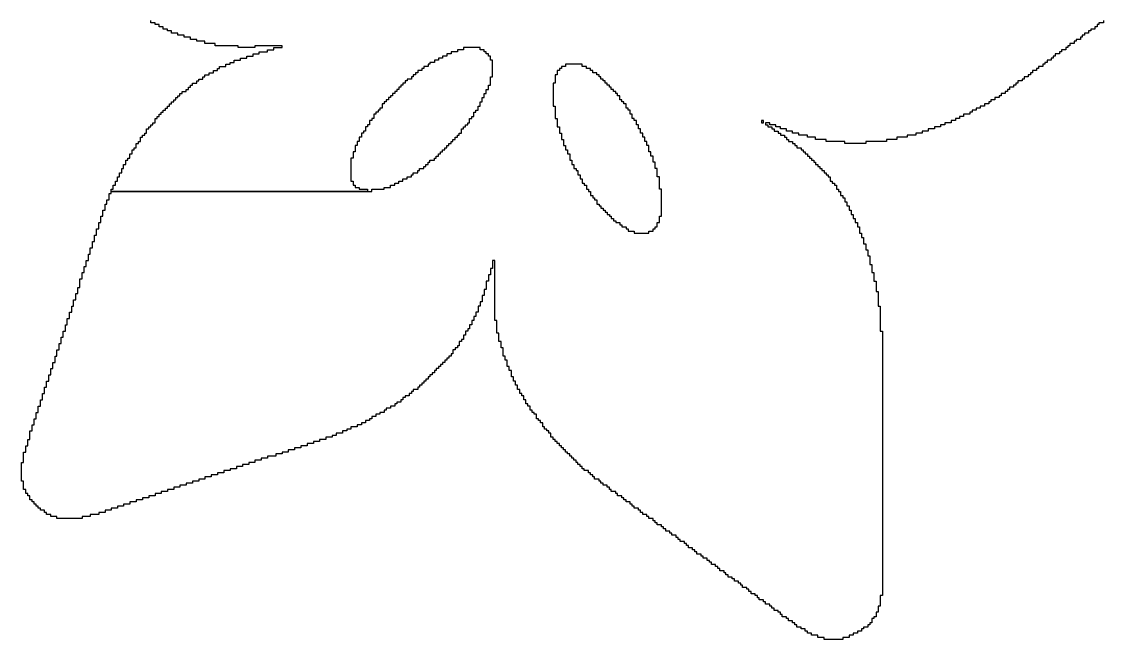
# Model space of a CAD drawing. Extents: x 116.1 to 178.6, y -119.4 to -92.3.
# Drawn here: x 153.138 to 157.093, y -108.436 to -106.177 of the extents above; entities that cross this region are included whole.
import ezdxf

# ---------------------------------------------------------------- set-up
doc = ezdxf.new("R2010")
doc.units = 0
doc.header["$MEASUREMENT"] = 0
doc.layers.add('BLACK', color=7, linetype='CONTINUOUS')

msp = doc.modelspace()

# ---------------------------------------------------------------- linework, layer by layer
at = {"layer": 'BLACK', "linetype": 'CONTINUOUS'}
for p, q in [((153.61, -106.181), (153.61, -106.173)), ((153.626, -106.181), (153.61, -106.181)), ((153.626, -106.188), (153.626, -106.181)), ((153.641, -106.188), (153.626, -106.188)), ((153.641, -106.196), (153.641, -106.188)), ((157.077, -106.188), (157.07, -106.188)), ((157.07, -106.188), (157.07, -106.196)), ((157.093, -106.181), (157.077, -106.181)), ((157.077, -106.181), (157.077, -106.188)), ((157.093, -106.173), (157.093, -106.181)), ((153.656, -106.196), (153.641, -106.196)), ((153.656, -106.204), (153.656, -106.196)), ((153.671, -106.204), (153.656, -106.204)), ((153.671, -106.211), (153.671, -106.204)), ((153.686, -106.211), (153.671, -106.211)), ((153.686, -106.219), (153.686, -106.211)), ((153.709, -106.219), (153.686, -106.219)), ((153.709, -106.227), (153.709, -106.219)), ((153.732, -106.227), (153.709, -106.227)), ((153.732, -106.234), (153.732, -106.227)), ((157.024, -106.227), (157.016, -106.227)), ((157.016, -106.227), (157.016, -106.234)), ((157.039, -106.219), (157.024, -106.219)), ((157.024, -106.219), (157.024, -106.227)), ((157.047, -106.211), (157.039, -106.211)), ((157.039, -106.211), (157.039, -106.219)), ((157.062, -106.204), (157.047, -106.204)), ((157.047, -106.204), (157.047, -106.211)), ((157.07, -106.196), (157.062, -106.196)), ((157.062, -106.196), (157.062, -106.204)), ((153.755, -106.234), (153.732, -106.234)), ((153.755, -106.242), (153.755, -106.234)), ((153.778, -106.242), (153.755, -106.242)), ((153.778, -106.249), (153.778, -106.242)), ((153.808, -106.249), (153.778, -106.249)), ((153.808, -106.257), (153.808, -106.249)), ((153.846, -106.257), (153.808, -106.257)), ((153.846, -106.265), (153.846, -106.257)), ((153.93, -106.265), (153.846, -106.265)), ((153.93, -106.272), (153.93, -106.265)), ((154.09, -106.265), (153.991, -106.265)), ((153.991, -106.265), (153.991, -106.272)), ((154.09, -106.272), (154.09, -106.265)), ((156.971, -106.265), (156.963, -106.265)), ((156.963, -106.265), (156.963, -106.272)), ((156.986, -106.257), (156.971, -106.257)), ((156.971, -106.257), (156.971, -106.265)), ((156.994, -106.249), (156.986, -106.249)), ((156.986, -106.249), (156.986, -106.257)), ((157.009, -106.242), (156.994, -106.242)), ((156.994, -106.242), (156.994, -106.249)), ((157.016, -106.234), (157.009, -106.234)), ((157.009, -106.234), (157.009, -106.242)), ((153.991, -106.272), (153.93, -106.272)), ((153.938, -106.318), (153.938, -106.31)), ((153.938, -106.31), (153.961, -106.31)), ((153.961, -106.31), (153.961, -106.303)), ((153.961, -106.303), (153.984, -106.303)), ((153.984, -106.303), (153.984, -106.295)), ((153.984, -106.295), (154.007, -106.295)), ((154.007, -106.295), (154.007, -106.288)), ((154.007, -106.288), (154.037, -106.288)), ((154.037, -106.288), (154.037, -106.28)), ((154.037, -106.28), (154.06, -106.28)), ((154.06, -106.28), (154.06, -106.272)), ((154.06, -106.272), (154.09, -106.272)), ((154.677, -106.31), (154.662, -106.31)), ((154.662, -106.31), (154.662, -106.318)), ((154.692, -106.303), (154.677, -106.303)), ((154.677, -106.303), (154.677, -106.31)), ((154.708, -106.295), (154.692, -106.295)), ((154.692, -106.295), (154.692, -106.303)), ((154.731, -106.288), (154.708, -106.288)), ((154.708, -106.288), (154.708, -106.295)), ((154.753, -106.28), (154.731, -106.28)), ((154.731, -106.28), (154.731, -106.288)), ((154.814, -106.272), (154.753, -106.272)), ((154.753, -106.272), (154.753, -106.28)), ((154.814, -106.28), (154.814, -106.272)), ((154.829, -106.28), (154.814, -106.28)), ((154.829, -106.288), (154.829, -106.28)), ((154.837, -106.288), (154.829, -106.288)), ((154.837, -106.295), (154.837, -106.288)), ((154.845, -106.295), (154.837, -106.295)), ((154.845, -106.303), (154.845, -106.295)), ((154.852, -106.303), (154.845, -106.303)), ((154.852, -106.318), (154.852, -106.303)), ((156.91, -106.31), (156.902, -106.31)), ((156.902, -106.31), (156.902, -106.318)), ((156.917, -106.303), (156.91, -106.303)), ((156.91, -106.303), (156.91, -106.31)), ((156.933, -106.295), (156.917, -106.295)), ((156.917, -106.295), (156.917, -106.303)), ((156.94, -106.288), (156.933, -106.288)), ((156.933, -106.288), (156.933, -106.295)), ((156.956, -106.28), (156.94, -106.28)), ((156.94, -106.28), (156.94, -106.288)), ((156.963, -106.272), (156.956, -106.272)), ((156.956, -106.272), (156.956, -106.28)), ((153.854, -106.356), (153.854, -106.349)), ((153.854, -106.349), (153.862, -106.349)), ((153.862, -106.349), (153.862, -106.341)), ((153.862, -106.341), (153.885, -106.341)), ((153.885, -106.341), (153.885, -106.333)), ((153.885, -106.333), (153.9, -106.333)), ((153.9, -106.333), (153.9, -106.326)), ((153.9, -106.326), (153.915, -106.326)), ((153.915, -106.326), (153.915, -106.318)), ((153.915, -106.318), (153.938, -106.318)), ((154.608, -106.349), (154.601, -106.349)), ((154.601, -106.349), (154.601, -106.356)), ((154.624, -106.341), (154.608, -106.341)), ((154.608, -106.341), (154.608, -106.349)), ((154.631, -106.333), (154.624, -106.333)), ((154.624, -106.333), (154.624, -106.341)), ((154.647, -106.326), (154.631, -106.326)), ((154.631, -106.326), (154.631, -106.333)), ((154.662, -106.318), (154.647, -106.318)), ((154.647, -106.318), (154.647, -106.326)), ((154.86, -106.318), (154.852, -106.318)), ((154.86, -106.379), (154.86, -106.318)), ((155.104, -106.349), (155.104, -106.356)), ((155.112, -106.349), (155.104, -106.349)), ((155.127, -106.341), (155.112, -106.341)), ((155.112, -106.341), (155.112, -106.349)), ((155.188, -106.333), (155.127, -106.333)), ((155.127, -106.333), (155.127, -106.341)), ((155.188, -106.341), (155.188, -106.333)), ((155.203, -106.341), (155.188, -106.341)), ((155.203, -106.349), (155.203, -106.341)), ((155.218, -106.349), (155.203, -106.349)), ((155.218, -106.356), (155.218, -106.349)), ((156.856, -106.349), (156.849, -106.349)), ((156.849, -106.349), (156.849, -106.356)), ((156.872, -106.341), (156.856, -106.341)), ((156.856, -106.341), (156.856, -106.349)), ((156.879, -106.333), (156.872, -106.333)), ((156.872, -106.333), (156.872, -106.341)), ((156.887, -106.326), (156.879, -106.326)), ((156.879, -106.326), (156.879, -106.333)), ((156.902, -106.318), (156.887, -106.318)), ((156.887, -106.318), (156.887, -106.326)), ((153.786, -106.394), (153.786, -106.387)), ((153.786, -106.387), (153.801, -106.387)), ((153.801, -106.387), (153.801, -106.379)), ((153.801, -106.379), (153.808, -106.379)), ((153.808, -106.379), (153.808, -106.371)), ((153.808, -106.371), (153.824, -106.371)), ((153.824, -106.371), (153.824, -106.364)), ((153.824, -106.364), (153.839, -106.364)), ((153.839, -106.364), (153.839, -106.356)), ((153.839, -106.356), (153.854, -106.356)), ((154.563, -106.387), (154.548, -106.387)), ((154.548, -106.387), (154.548, -106.394)), ((154.57, -106.379), (154.563, -106.379)), ((154.563, -106.379), (154.563, -106.387)), ((154.578, -106.371), (154.57, -106.371)), ((154.57, -106.371), (154.57, -106.379)), ((154.586, -106.364), (154.578, -106.364)), ((154.578, -106.364), (154.578, -106.371)), ((154.601, -106.356), (154.586, -106.356)), ((154.586, -106.356), (154.586, -106.364)), ((154.852, -106.409), (154.852, -106.379)), ((154.852, -106.379), (154.86, -106.379)), ((155.096, -106.371), (155.089, -106.371)), ((155.089, -106.371), (155.089, -106.402)), ((155.104, -106.356), (155.096, -106.356)), ((155.096, -106.356), (155.096, -106.371)), ((155.226, -106.356), (155.218, -106.356)), ((155.226, -106.364), (155.226, -106.356)), ((155.241, -106.364), (155.226, -106.364)), ((155.241, -106.371), (155.241, -106.364)), ((155.249, -106.371), (155.241, -106.371)), ((155.249, -106.379), (155.249, -106.371)), ((155.256, -106.379), (155.249, -106.379)), ((155.256, -106.387), (155.256, -106.379)), ((155.264, -106.387), (155.256, -106.387)), ((155.264, -106.394), (155.264, -106.387)), ((156.803, -106.387), (156.796, -106.387)), ((156.796, -106.387), (156.796, -106.394)), ((156.818, -106.379), (156.803, -106.379)), ((156.803, -106.379), (156.803, -106.387)), ((156.826, -106.371), (156.818, -106.371)), ((156.818, -106.371), (156.818, -106.379)), ((156.834, -106.364), (156.826, -106.364)), ((156.826, -106.364), (156.826, -106.371)), ((156.849, -106.356), (156.834, -106.356)), ((156.834, -106.356), (156.834, -106.364)), ((153.74, -106.432), (153.74, -106.425)), ((153.74, -106.425), (153.748, -106.425)), ((153.748, -106.425), (153.748, -106.417)), ((153.748, -106.417), (153.755, -106.417)), ((153.755, -106.417), (153.755, -106.409)), ((153.755, -106.409), (153.763, -106.409)), ((153.763, -106.409), (153.763, -106.402)), ((153.763, -106.402), (153.778, -106.402)), ((153.778, -106.402), (153.778, -106.394)), ((153.778, -106.394), (153.786, -106.394)), ((154.517, -106.425), (154.51, -106.425)), ((154.51, -106.425), (154.51, -106.432)), ((154.525, -106.417), (154.517, -106.417)), ((154.517, -106.417), (154.517, -106.425)), ((154.532, -106.409), (154.525, -106.409)), ((154.525, -106.409), (154.525, -106.417)), ((154.54, -106.402), (154.532, -106.402)), ((154.532, -106.402), (154.532, -106.409)), ((154.548, -106.394), (154.54, -106.394)), ((154.54, -106.394), (154.54, -106.402)), ((154.837, -106.44), (154.837, -106.425)), ((154.837, -106.425), (154.845, -106.425)), ((154.845, -106.425), (154.845, -106.409)), ((154.845, -106.409), (154.852, -106.409)), ((155.089, -106.402), (155.081, -106.402)), ((155.081, -106.402), (155.081, -106.486)), ((155.272, -106.394), (155.264, -106.394)), ((155.272, -106.402), (155.272, -106.394)), ((155.279, -106.402), (155.272, -106.402)), ((155.279, -106.409), (155.279, -106.402)), ((155.287, -106.409), (155.279, -106.409)), ((155.287, -106.417), (155.287, -106.409)), ((155.294, -106.417), (155.287, -106.417)), ((155.294, -106.425), (155.294, -106.417)), ((155.302, -106.425), (155.294, -106.425)), ((155.302, -106.432), (155.302, -106.425)), ((156.75, -106.425), (156.742, -106.425)), ((156.742, -106.425), (156.742, -106.432)), ((156.765, -106.417), (156.75, -106.417)), ((156.75, -106.417), (156.75, -106.425)), ((156.773, -106.409), (156.765, -106.409)), ((156.765, -106.409), (156.765, -106.417)), ((156.78, -106.402), (156.773, -106.402)), ((156.773, -106.402), (156.773, -106.409)), ((156.796, -106.394), (156.78, -106.394)), ((156.78, -106.394), (156.78, -106.402)), ((153.694, -106.47), (153.694, -106.463)), ((153.694, -106.463), (153.702, -106.463)), ((153.702, -106.463), (153.702, -106.455)), ((153.702, -106.455), (153.709, -106.455)), ((153.709, -106.455), (153.709, -106.448)), ((153.709, -106.448), (153.717, -106.448)), ((153.717, -106.448), (153.717, -106.44)), ((153.717, -106.44), (153.725, -106.44)), ((153.725, -106.44), (153.725, -106.432)), ((153.725, -106.432), (153.74, -106.432)), ((154.479, -106.463), (154.471, -106.463)), ((154.471, -106.463), (154.471, -106.47)), ((154.487, -106.455), (154.479, -106.455)), ((154.479, -106.455), (154.479, -106.463)), ((154.494, -106.448), (154.487, -106.448)), ((154.487, -106.448), (154.487, -106.455)), ((154.502, -106.44), (154.494, -106.44)), ((154.494, -106.44), (154.494, -106.448)), ((154.51, -106.432), (154.502, -106.432)), ((154.502, -106.432), (154.502, -106.44)), ((154.822, -106.47), (154.822, -106.455)), ((154.822, -106.455), (154.829, -106.455)), ((154.829, -106.455), (154.829, -106.44)), ((154.829, -106.44), (154.837, -106.44)), ((155.31, -106.432), (155.302, -106.432)), ((155.31, -106.44), (155.31, -106.432)), ((155.317, -106.44), (155.31, -106.44)), ((155.317, -106.448), (155.317, -106.44)), ((155.325, -106.448), (155.317, -106.448)), ((155.325, -106.463), (155.325, -106.448)), ((155.332, -106.463), (155.325, -106.463)), ((155.332, -106.47), (155.332, -106.463)), ((156.696, -106.463), (156.681, -106.463)), ((156.681, -106.463), (156.681, -106.47)), ((156.712, -106.455), (156.696, -106.455)), ((156.696, -106.455), (156.696, -106.463)), ((156.719, -106.448), (156.712, -106.448)), ((156.712, -106.448), (156.712, -106.455)), ((156.734, -106.44), (156.719, -106.44)), ((156.719, -106.44), (156.719, -106.448)), ((156.742, -106.432), (156.734, -106.432)), ((156.734, -106.432), (156.734, -106.44)), ((153.648, -106.516), (153.648, -106.508)), ((153.648, -106.508), (153.656, -106.508)), ((153.656, -106.508), (153.656, -106.501)), ((153.656, -106.501), (153.664, -106.501)), ((153.664, -106.501), (153.664, -106.493)), ((153.664, -106.493), (153.671, -106.493)), ((153.671, -106.493), (153.671, -106.486)), ((153.671, -106.486), (153.679, -106.486)), ((153.679, -106.486), (153.679, -106.478)), ((153.679, -106.478), (153.686, -106.478)), ((153.686, -106.478), (153.686, -106.47)), ((153.686, -106.47), (153.694, -106.47)), ((154.441, -106.508), (154.433, -106.508)), ((154.433, -106.508), (154.433, -106.516)), ((154.448, -106.501), (154.441, -106.501)), ((154.441, -106.501), (154.441, -106.508)), ((154.456, -106.493), (154.448, -106.493)), ((154.448, -106.493), (154.448, -106.501)), ((154.464, -106.478), (154.456, -106.478)), ((154.456, -106.478), (154.456, -106.493)), ((154.471, -106.47), (154.464, -106.47)), ((154.464, -106.47), (154.464, -106.478)), ((154.791, -106.524), (154.791, -106.508)), ((154.791, -106.508), (154.799, -106.508)), ((154.799, -106.508), (154.799, -106.501)), ((154.799, -106.501), (154.807, -106.501)), ((154.807, -106.501), (154.807, -106.486)), ((154.807, -106.486), (154.814, -106.486)), ((154.814, -106.486), (154.814, -106.47)), ((154.814, -106.47), (154.822, -106.47)), ((155.081, -106.486), (155.089, -106.486)), ((155.089, -106.486), (155.089, -106.531)), ((155.34, -106.47), (155.332, -106.47)), ((155.34, -106.478), (155.34, -106.47)), ((155.348, -106.478), (155.34, -106.478)), ((155.348, -106.493), (155.348, -106.478)), ((155.355, -106.493), (155.348, -106.493)), ((155.355, -106.501), (155.355, -106.493)), ((155.363, -106.501), (155.355, -106.501)), ((155.363, -106.516), (155.363, -106.501)), ((156.613, -106.508), (156.605, -106.508)), ((156.605, -106.508), (156.605, -106.516)), ((156.628, -106.501), (156.613, -106.501)), ((156.613, -106.501), (156.613, -106.508)), ((156.643, -106.493), (156.628, -106.493)), ((156.628, -106.493), (156.628, -106.501)), ((156.658, -106.486), (156.643, -106.486)), ((156.643, -106.486), (156.643, -106.493)), ((156.674, -106.478), (156.658, -106.478)), ((156.658, -106.478), (156.658, -106.486)), ((156.681, -106.47), (156.674, -106.47)), ((156.674, -106.47), (156.674, -106.478)), ((153.618, -106.554), (153.618, -106.547)), ((153.618, -106.547), (153.626, -106.547)), ((153.626, -106.547), (153.626, -106.531)), ((153.626, -106.531), (153.633, -106.531)), ((153.633, -106.531), (153.633, -106.524)), ((153.633, -106.524), (153.641, -106.524)), ((153.641, -106.524), (153.641, -106.516)), ((153.641, -106.516), (153.648, -106.516)), ((154.418, -106.539), (154.41, -106.539)), ((154.41, -106.539), (154.41, -106.554)), ((154.426, -106.531), (154.418, -106.531)), ((154.418, -106.531), (154.418, -106.539)), ((154.433, -106.516), (154.426, -106.516)), ((154.426, -106.516), (154.426, -106.531)), ((154.769, -106.554), (154.769, -106.547)), ((154.769, -106.547), (154.776, -106.547)), ((154.776, -106.547), (154.776, -106.531)), ((154.776, -106.531), (154.784, -106.531)), ((154.784, -106.531), (154.784, -106.524)), ((154.784, -106.524), (154.791, -106.524)), ((155.089, -106.531), (155.096, -106.531)), ((155.096, -106.531), (155.096, -106.562)), ((155.37, -106.516), (155.363, -106.516)), ((155.37, -106.531), (155.37, -106.516)), ((155.378, -106.531), (155.37, -106.531)), ((155.378, -106.539), (155.378, -106.531)), ((155.386, -106.539), (155.378, -106.539)), ((155.386, -106.554), (155.386, -106.539)), ((155.851, -106.539), (155.843, -106.539)), ((155.843, -106.539), (155.843, -106.547)), ((155.843, -106.547), (155.851, -106.547)), ((155.851, -106.547), (155.851, -106.539)), ((155.874, -106.547), (155.858, -106.547)), ((155.858, -106.547), (155.858, -106.554)), ((155.874, -106.554), (155.874, -106.547)), ((156.536, -106.547), (156.513, -106.547)), ((156.513, -106.547), (156.513, -106.554)), ((156.552, -106.539), (156.536, -106.539)), ((156.536, -106.539), (156.536, -106.547)), ((156.567, -106.531), (156.552, -106.531)), ((156.552, -106.531), (156.552, -106.539)), ((156.582, -106.524), (156.567, -106.524)), ((156.567, -106.524), (156.567, -106.531)), ((156.605, -106.516), (156.582, -106.516)), ((156.582, -106.516), (156.582, -106.524)), ((153.588, -106.592), (153.588, -106.585)), ((153.588, -106.585), (153.595, -106.585)), ((153.595, -106.585), (153.595, -106.569)), ((153.595, -106.569), (153.603, -106.569)), ((153.603, -106.569), (153.603, -106.562)), ((153.603, -106.562), (153.61, -106.562)), ((153.61, -106.562), (153.61, -106.554)), ((153.61, -106.554), (153.618, -106.554)), ((154.388, -106.585), (154.38, -106.585)), ((154.38, -106.585), (154.38, -106.6)), ((154.395, -106.577), (154.388, -106.577)), ((154.388, -106.577), (154.388, -106.585)), ((154.403, -106.562), (154.395, -106.562)), ((154.395, -106.562), (154.395, -106.577)), ((154.41, -106.554), (154.403, -106.554)), ((154.403, -106.554), (154.403, -106.562)), ((154.738, -106.592), (154.738, -106.585)), ((154.738, -106.585), (154.746, -106.585)), ((154.746, -106.585), (154.746, -106.569)), ((154.746, -106.569), (154.753, -106.569)), ((154.753, -106.569), (154.753, -106.562)), ((154.753, -106.562), (154.761, -106.562)), ((154.761, -106.562), (154.761, -106.554)), ((154.761, -106.554), (154.769, -106.554)), ((155.096, -106.562), (155.104, -106.562)), ((155.104, -106.562), (155.104, -106.585)), ((155.104, -106.585), (155.112, -106.585)), ((155.112, -106.585), (155.112, -106.608)), ((155.393, -106.554), (155.386, -106.554)), ((155.393, -106.569), (155.393, -106.554)), ((155.401, -106.569), (155.393, -106.569)), ((155.401, -106.585), (155.401, -106.569)), ((155.409, -106.585), (155.401, -106.585)), ((155.409, -106.6), (155.409, -106.585)), ((155.858, -106.554), (155.866, -106.554)), ((155.866, -106.554), (155.866, -106.562)), ((155.866, -106.562), (155.881, -106.562)), ((155.896, -106.554), (155.874, -106.554)), ((155.881, -106.562), (155.881, -106.569)), ((155.881, -106.569), (155.889, -106.569)), ((155.889, -106.569), (155.889, -106.577)), ((155.889, -106.577), (155.904, -106.577)), ((155.896, -106.562), (155.896, -106.554)), ((155.912, -106.562), (155.896, -106.562)), ((155.904, -106.577), (155.904, -106.585)), ((155.904, -106.585), (155.912, -106.585)), ((155.912, -106.569), (155.912, -106.562)), ((155.934, -106.569), (155.912, -106.569)), ((155.912, -106.585), (155.912, -106.592)), ((155.934, -106.577), (155.934, -106.569)), ((155.957, -106.577), (155.934, -106.577)), ((155.957, -106.585), (155.957, -106.577)), ((155.98, -106.585), (155.957, -106.585)), ((155.98, -106.592), (155.98, -106.585)), ((156.43, -106.585), (156.407, -106.585)), ((156.407, -106.585), (156.407, -106.592)), ((156.453, -106.577), (156.43, -106.577)), ((156.43, -106.577), (156.43, -106.585)), ((156.475, -106.569), (156.453, -106.569)), ((156.453, -106.569), (156.453, -106.577)), ((156.498, -106.562), (156.475, -106.562)), ((156.475, -106.562), (156.475, -106.569)), ((156.513, -106.554), (156.498, -106.554)), ((156.498, -106.554), (156.498, -106.562)), ((153.557, -106.638), (153.557, -106.623)), ((153.557, -106.623), (153.565, -106.623)), ((153.565, -106.623), (153.565, -106.615)), ((153.565, -106.615), (153.572, -106.615)), ((153.572, -106.615), (153.572, -106.6)), ((153.572, -106.6), (153.58, -106.6)), ((153.58, -106.6), (153.58, -106.592)), ((153.58, -106.592), (153.588, -106.592)), ((154.372, -106.615), (154.365, -106.615)), ((154.365, -106.615), (154.365, -106.63)), ((154.38, -106.6), (154.372, -106.6)), ((154.372, -106.6), (154.372, -106.615)), ((154.7, -106.63), (154.7, -106.623)), ((154.7, -106.623), (154.708, -106.623)), ((154.708, -106.623), (154.708, -106.615)), ((154.708, -106.615), (154.715, -106.615)), ((154.715, -106.615), (154.715, -106.608)), ((154.715, -106.608), (154.723, -106.608)), ((154.723, -106.608), (154.723, -106.6)), ((154.723, -106.6), (154.731, -106.6)), ((154.731, -106.6), (154.731, -106.592)), ((154.731, -106.592), (154.738, -106.592)), ((155.112, -106.608), (155.119, -106.608)), ((155.119, -106.608), (155.119, -106.63)), ((155.416, -106.6), (155.409, -106.6)), ((155.416, -106.615), (155.416, -106.6)), ((155.424, -106.615), (155.416, -106.615)), ((155.424, -106.63), (155.424, -106.615)), ((155.912, -106.592), (155.927, -106.592)), ((155.927, -106.592), (155.927, -106.6)), ((155.927, -106.6), (155.934, -106.6)), ((155.934, -106.6), (155.934, -106.608)), ((155.934, -106.608), (155.942, -106.608)), ((155.942, -106.608), (155.942, -106.615)), ((155.942, -106.615), (155.957, -106.615)), ((155.957, -106.615), (155.957, -106.623)), ((155.957, -106.623), (155.965, -106.623)), ((155.965, -106.623), (155.965, -106.63)), ((156.011, -106.592), (155.98, -106.592)), ((156.011, -106.6), (156.011, -106.592)), ((156.041, -106.6), (156.011, -106.6)), ((156.041, -106.608), (156.041, -106.6)), ((156.079, -106.608), (156.041, -106.608)), ((156.079, -106.615), (156.079, -106.608)), ((156.148, -106.615), (156.079, -106.615)), ((156.148, -106.623), (156.148, -106.615)), ((156.224, -106.623), (156.148, -106.623)), ((156.3, -106.615), (156.224, -106.615)), ((156.224, -106.615), (156.224, -106.623)), ((156.338, -106.608), (156.3, -106.608)), ((156.3, -106.608), (156.3, -106.615)), ((156.376, -106.6), (156.338, -106.6)), ((156.338, -106.6), (156.338, -106.608)), ((156.407, -106.592), (156.376, -106.592)), ((156.376, -106.592), (156.376, -106.6)), ((153.534, -106.676), (153.534, -106.661)), ((153.534, -106.661), (153.542, -106.661)), ((153.542, -106.661), (153.542, -106.646)), ((153.542, -106.646), (153.549, -106.646)), ((153.549, -106.646), (153.549, -106.638)), ((153.549, -106.638), (153.557, -106.638)), ((154.357, -106.653), (154.35, -106.653)), ((154.35, -106.653), (154.35, -106.676)), ((154.365, -106.63), (154.357, -106.63)), ((154.357, -106.63), (154.357, -106.653)), ((154.662, -106.669), (154.662, -106.661)), ((154.662, -106.661), (154.669, -106.661)), ((154.669, -106.661), (154.669, -106.653)), ((154.669, -106.653), (154.677, -106.653)), ((154.677, -106.653), (154.677, -106.646)), ((154.677, -106.646), (154.685, -106.646)), ((154.685, -106.646), (154.685, -106.638)), ((154.685, -106.638), (154.692, -106.638)), ((154.692, -106.638), (154.692, -106.63)), ((154.692, -106.63), (154.7, -106.63)), ((155.119, -106.63), (155.127, -106.63)), ((155.127, -106.63), (155.127, -106.646)), ((155.127, -106.646), (155.134, -106.646)), ((155.134, -106.646), (155.134, -106.661)), ((155.134, -106.661), (155.142, -106.661)), ((155.142, -106.661), (155.142, -106.684)), ((155.431, -106.63), (155.424, -106.63)), ((155.431, -106.653), (155.431, -106.63)), ((155.439, -106.653), (155.431, -106.653)), ((155.439, -106.669), (155.439, -106.653)), ((155.965, -106.63), (155.972, -106.63)), ((155.972, -106.63), (155.972, -106.638)), ((155.972, -106.638), (155.988, -106.638)), ((155.988, -106.638), (155.988, -106.646)), ((155.988, -106.646), (155.995, -106.646)), ((155.995, -106.646), (155.995, -106.653)), ((155.995, -106.653), (156.003, -106.653)), ((156.003, -106.653), (156.003, -106.661)), ((156.003, -106.661), (156.011, -106.661)), ((156.011, -106.661), (156.011, -106.669)), ((153.511, -106.714), (153.511, -106.699)), ((153.511, -106.699), (153.519, -106.699)), ((153.519, -106.699), (153.519, -106.684)), ((153.519, -106.684), (153.526, -106.684)), ((153.526, -106.684), (153.526, -106.676)), ((153.526, -106.676), (153.534, -106.676)), ((154.35, -106.676), (154.342, -106.676)), ((154.342, -106.676), (154.342, -106.76)), ((154.616, -106.707), (154.616, -106.699)), ((154.616, -106.699), (154.624, -106.699)), ((154.624, -106.699), (154.624, -106.691)), ((154.624, -106.691), (154.631, -106.691)), ((154.631, -106.691), (154.631, -106.684)), ((154.631, -106.684), (154.647, -106.684)), ((154.647, -106.684), (154.647, -106.676)), ((154.647, -106.676), (154.654, -106.676)), ((154.654, -106.676), (154.654, -106.669)), ((154.654, -106.669), (154.662, -106.669)), ((155.142, -106.684), (155.15, -106.684)), ((155.15, -106.684), (155.15, -106.699)), ((155.15, -106.699), (155.157, -106.699)), ((155.157, -106.699), (155.157, -106.714)), ((155.447, -106.669), (155.439, -106.669)), ((155.447, -106.691), (155.447, -106.669)), ((155.454, -106.691), (155.447, -106.691)), ((155.454, -106.714), (155.454, -106.691)), ((156.011, -106.669), (156.018, -106.669)), ((156.018, -106.669), (156.018, -106.676)), ((156.018, -106.676), (156.026, -106.676)), ((156.026, -106.676), (156.026, -106.684)), ((156.026, -106.684), (156.034, -106.684)), ((156.034, -106.684), (156.034, -106.691)), ((156.034, -106.691), (156.041, -106.691)), ((156.041, -106.691), (156.041, -106.699)), ((156.041, -106.699), (156.049, -106.699)), ((156.049, -106.699), (156.049, -106.707)), ((153.488, -106.76), (153.488, -106.745)), ((153.488, -106.745), (153.496, -106.745)), ((153.496, -106.745), (153.496, -106.73)), ((153.496, -106.73), (153.504, -106.73)), ((153.504, -106.73), (153.504, -106.714)), ((153.504, -106.714), (153.511, -106.714)), ((154.548, -106.752), (154.548, -106.745)), ((154.548, -106.745), (154.563, -106.745)), ((154.563, -106.745), (154.563, -106.737)), ((154.563, -106.737), (154.57, -106.737)), ((154.57, -106.737), (154.57, -106.73)), ((154.57, -106.73), (154.586, -106.73)), ((154.586, -106.73), (154.586, -106.722)), ((154.586, -106.722), (154.593, -106.722)), ((154.593, -106.722), (154.593, -106.714)), ((154.593, -106.714), (154.608, -106.714)), ((154.608, -106.714), (154.608, -106.707)), ((154.608, -106.707), (154.616, -106.707)), ((155.157, -106.714), (155.165, -106.714)), ((155.165, -106.714), (155.165, -106.722)), ((155.165, -106.722), (155.172, -106.722)), ((155.172, -106.722), (155.172, -106.737)), ((155.172, -106.737), (155.18, -106.737)), ((155.18, -106.737), (155.18, -106.752)), ((155.462, -106.714), (155.454, -106.714)), ((155.462, -106.745), (155.462, -106.714)), ((155.47, -106.745), (155.462, -106.745)), ((155.47, -106.79), (155.47, -106.745)), ((156.049, -106.707), (156.056, -106.707)), ((156.056, -106.707), (156.056, -106.714)), ((156.056, -106.714), (156.064, -106.714)), ((156.064, -106.714), (156.064, -106.722)), ((156.064, -106.722), (156.072, -106.722)), ((156.072, -106.722), (156.072, -106.73)), ((156.072, -106.73), (156.079, -106.73)), ((156.079, -106.73), (156.079, -106.737)), ((156.079, -106.737), (156.087, -106.737)), ((156.087, -106.737), (156.087, -106.745)), ((156.087, -106.745), (156.094, -106.745)), ((156.094, -106.745), (156.094, -106.76)), ((153.473, -106.79), (153.473, -106.775)), ((153.473, -106.775), (153.481, -106.775)), ((153.481, -106.775), (153.481, -106.76)), ((153.481, -106.76), (153.488, -106.76)), ((154.342, -106.76), (154.35, -106.76)), ((154.35, -106.76), (154.35, -106.775)), ((154.35, -106.775), (154.357, -106.775)), ((154.357, -106.775), (154.357, -106.783)), ((154.357, -106.783), (154.372, -106.783)), ((154.372, -106.783), (154.372, -106.79)), ((154.464, -106.79), (154.464, -106.783)), ((154.464, -106.783), (154.487, -106.783)), ((154.487, -106.783), (154.487, -106.775)), ((154.487, -106.775), (154.502, -106.775)), ((154.502, -106.775), (154.502, -106.768)), ((154.502, -106.768), (154.517, -106.768)), ((154.517, -106.768), (154.517, -106.76)), ((154.517, -106.76), (154.532, -106.76)), ((154.532, -106.76), (154.532, -106.752)), ((154.532, -106.752), (154.548, -106.752)), ((155.18, -106.752), (155.188, -106.752)), ((155.188, -106.752), (155.188, -106.768)), ((155.188, -106.768), (155.195, -106.768)), ((155.195, -106.768), (155.195, -106.775)), ((155.195, -106.775), (155.203, -106.775)), ((155.203, -106.775), (155.203, -106.79)), ((156.094, -106.76), (156.102, -106.76)), ((156.102, -106.76), (156.102, -106.768)), ((156.102, -106.768), (156.11, -106.768)), ((156.11, -106.768), (156.11, -106.775)), ((156.11, -106.775), (156.117, -106.775)), ((156.117, -106.775), (156.117, -106.79)), ((153.458, -106.829), (153.458, -106.806)), ((153.458, -106.806), (153.465, -106.806)), ((153.465, -106.798), (153.465, -106.79)), ((153.465, -106.79), (153.473, -106.79)), ((153.465, -106.806), (153.465, -106.798)), ((153.465, -106.798), (154.418, -106.798)), ((154.403, -106.798), (153.465, -106.798)), ((154.372, -106.79), (154.403, -106.79)), ((154.403, -106.79), (154.403, -106.798)), ((154.418, -106.798), (154.418, -106.79)), ((154.418, -106.79), (154.464, -106.79)), ((155.203, -106.79), (155.21, -106.79)), ((155.21, -106.79), (155.21, -106.798)), ((155.21, -106.798), (155.218, -106.798)), ((155.218, -106.798), (155.218, -106.813)), ((155.218, -106.813), (155.226, -106.813)), ((155.226, -106.813), (155.226, -106.821)), ((155.226, -106.821), (155.233, -106.821)), ((155.233, -106.821), (155.233, -106.829)), ((155.477, -106.79), (155.47, -106.79)), ((155.477, -106.889), (155.477, -106.79)), ((156.117, -106.79), (156.125, -106.79)), ((156.125, -106.79), (156.125, -106.798)), ((156.125, -106.798), (156.132, -106.798)), ((156.132, -106.798), (156.132, -106.813)), ((156.132, -106.813), (156.14, -106.813)), ((156.14, -106.813), (156.14, -106.821)), ((156.14, -106.821), (156.148, -106.821)), ((156.148, -106.821), (156.148, -106.836)), ((153.443, -106.867), (153.443, -106.844)), ((153.443, -106.844), (153.45, -106.844)), ((153.45, -106.844), (153.45, -106.829)), ((153.45, -106.829), (153.458, -106.829)), ((155.233, -106.829), (155.241, -106.829)), ((155.241, -106.829), (155.241, -106.844)), ((155.241, -106.844), (155.249, -106.844)), ((155.249, -106.844), (155.249, -106.851)), ((155.249, -106.851), (155.256, -106.851)), ((155.256, -106.851), (155.256, -106.859)), ((155.256, -106.859), (155.264, -106.859)), ((155.264, -106.859), (155.264, -106.867)), ((156.148, -106.836), (156.155, -106.836)), ((156.155, -106.836), (156.155, -106.851)), ((156.155, -106.851), (156.163, -106.851)), ((156.163, -106.851), (156.163, -106.867)), ((153.427, -106.912), (153.427, -106.889)), ((153.427, -106.889), (153.435, -106.889)), ((153.435, -106.889), (153.435, -106.867)), ((153.435, -106.867), (153.443, -106.867)), ((155.264, -106.867), (155.272, -106.867)), ((155.272, -106.867), (155.272, -106.874)), ((155.272, -106.874), (155.279, -106.874)), ((155.279, -106.874), (155.279, -106.882)), ((155.279, -106.882), (155.287, -106.882)), ((155.287, -106.882), (155.287, -106.889)), ((155.287, -106.889), (155.294, -106.889)), ((155.294, -106.889), (155.294, -106.897)), ((155.294, -106.897), (155.302, -106.897)), ((155.302, -106.897), (155.302, -106.905)), ((155.47, -106.912), (155.47, -106.889)), ((155.47, -106.889), (155.477, -106.889)), ((156.163, -106.867), (156.171, -106.867)), ((156.171, -106.867), (156.171, -106.882)), ((156.171, -106.882), (156.178, -106.882)), ((156.178, -106.882), (156.178, -106.897)), ((156.178, -106.897), (156.186, -106.897)), ((156.186, -106.897), (156.186, -106.912)), ((153.412, -106.958), (153.412, -106.935)), ((153.412, -106.935), (153.42, -106.935)), ((153.42, -106.935), (153.42, -106.912)), ((153.42, -106.912), (153.427, -106.912)), ((155.302, -106.905), (155.31, -106.905)), ((155.31, -106.905), (155.31, -106.912)), ((155.31, -106.912), (155.325, -106.912)), ((155.325, -106.912), (155.325, -106.92)), ((155.325, -106.92), (155.332, -106.92)), ((155.332, -106.92), (155.332, -106.928)), ((155.332, -106.928), (155.348, -106.928)), ((155.348, -106.928), (155.348, -106.935)), ((155.348, -106.935), (155.355, -106.935)), ((155.355, -106.935), (155.355, -106.943)), ((155.355, -106.943), (155.378, -106.943)), ((155.378, -106.943), (155.378, -106.95)), ((155.431, -106.95), (155.431, -106.943)), ((155.431, -106.943), (155.447, -106.943)), ((155.447, -106.943), (155.447, -106.935)), ((155.447, -106.935), (155.454, -106.935)), ((155.454, -106.935), (155.454, -106.928)), ((155.454, -106.928), (155.462, -106.928)), ((155.462, -106.928), (155.462, -106.912)), ((155.462, -106.912), (155.47, -106.912)), ((156.186, -106.912), (156.194, -106.912)), ((156.194, -106.912), (156.194, -106.928)), ((156.194, -106.928), (156.201, -106.928)), ((156.201, -106.928), (156.201, -106.95)), ((153.397, -107.004), (153.397, -106.981)), ((153.397, -106.981), (153.405, -106.981)), ((153.405, -106.981), (153.405, -106.958)), ((153.405, -106.958), (153.412, -106.958)), ((155.378, -106.95), (155.431, -106.95)), ((156.201, -106.95), (156.209, -106.95)), ((156.209, -106.95), (156.209, -106.966)), ((156.209, -106.966), (156.216, -106.966)), ((156.216, -106.966), (156.216, -106.989)), ((153.389, -107.027), (153.389, -107.004)), ((153.389, -107.004), (153.397, -107.004)), ((156.216, -106.989), (156.224, -106.989)), ((156.224, -106.989), (156.224, -107.011)), ((156.224, -107.011), (156.232, -107.011)), ((156.232, -107.011), (156.232, -107.034)), ((153.374, -107.072), (153.374, -107.05)), ((153.374, -107.05), (153.382, -107.05)), ((153.382, -107.05), (153.382, -107.027)), ((153.382, -107.027), (153.389, -107.027)), ((154.868, -107.05), (154.86, -107.05)), ((154.86, -107.05), (154.86, -107.08)), ((154.868, -107.27), (154.868, -107.05)), ((156.232, -107.034), (156.239, -107.034)), ((156.239, -107.034), (156.239, -107.065)), ((153.359, -107.118), (153.359, -107.095)), ((153.359, -107.095), (153.367, -107.095)), ((153.367, -107.095), (153.367, -107.072)), ((153.367, -107.072), (153.374, -107.072)), ((154.86, -107.08), (154.852, -107.08)), ((154.852, -107.08), (154.852, -107.103)), ((156.239, -107.065), (156.247, -107.065)), ((156.247, -107.065), (156.247, -107.095)), ((156.247, -107.095), (156.254, -107.095)), ((156.254, -107.095), (156.254, -107.126)), ((153.351, -107.149), (153.351, -107.118)), ((153.351, -107.118), (153.359, -107.118)), ((154.845, -107.126), (154.837, -107.126)), ((154.837, -107.126), (154.837, -107.156)), ((154.852, -107.103), (154.845, -107.103)), ((154.845, -107.103), (154.845, -107.126)), ((156.254, -107.126), (156.262, -107.126)), ((156.262, -107.126), (156.262, -107.164)), ((153.336, -107.194), (153.336, -107.171)), ((153.336, -107.171), (153.344, -107.171)), ((153.344, -107.171), (153.344, -107.149)), ((153.344, -107.149), (153.351, -107.149)), ((154.829, -107.179), (154.822, -107.179)), ((154.822, -107.179), (154.822, -107.202)), ((154.837, -107.156), (154.829, -107.156)), ((154.829, -107.156), (154.829, -107.179)), ((156.262, -107.164), (156.27, -107.164)), ((156.27, -107.164), (156.27, -107.217)), ((153.321, -107.24), (153.321, -107.217)), ((153.321, -107.217), (153.328, -107.217)), ((153.328, -107.217), (153.328, -107.194)), ((153.328, -107.194), (153.336, -107.194)), ((154.814, -107.217), (154.807, -107.217)), ((154.807, -107.217), (154.807, -107.24)), ((154.822, -107.202), (154.814, -107.202)), ((154.814, -107.202), (154.814, -107.217)), ((156.27, -107.217), (156.277, -107.217)), ((156.277, -107.217), (156.277, -107.309)), ((153.313, -107.263), (153.313, -107.24)), ((153.313, -107.24), (153.321, -107.24)), ((154.799, -107.255), (154.791, -107.255)), ((154.791, -107.255), (154.791, -107.27)), ((154.807, -107.24), (154.799, -107.24)), ((154.799, -107.24), (154.799, -107.255)), ((153.298, -107.309), (153.298, -107.286)), ((153.298, -107.286), (153.305, -107.286)), ((153.305, -107.286), (153.305, -107.263)), ((153.305, -107.263), (153.313, -107.263)), ((154.784, -107.286), (154.776, -107.286)), ((154.776, -107.286), (154.776, -107.301)), ((154.791, -107.27), (154.784, -107.27)), ((154.784, -107.27), (154.784, -107.286)), ((154.875, -107.27), (154.868, -107.27)), ((154.875, -107.316), (154.875, -107.27)), ((153.283, -107.354), (153.283, -107.331)), ((153.283, -107.331), (153.29, -107.331)), ((153.29, -107.331), (153.29, -107.309)), ((153.29, -107.309), (153.298, -107.309)), ((154.761, -107.324), (154.753, -107.324)), ((154.753, -107.324), (154.753, -107.339)), ((154.769, -107.309), (154.761, -107.309)), ((154.761, -107.309), (154.761, -107.324)), ((154.776, -107.301), (154.769, -107.301)), ((154.769, -107.301), (154.769, -107.309)), ((154.883, -107.316), (154.875, -107.316)), ((154.883, -107.347), (154.883, -107.316)), ((156.277, -107.309), (156.285, -107.309)), ((156.285, -107.309), (156.285, -108.276)), ((153.267, -107.4), (153.267, -107.377)), ((153.267, -107.377), (153.275, -107.377)), ((153.275, -107.377), (153.275, -107.354)), ((153.275, -107.354), (153.283, -107.354)), ((154.723, -107.377), (154.715, -107.377)), ((154.715, -107.377), (154.715, -107.392)), ((154.731, -107.37), (154.723, -107.37)), ((154.723, -107.37), (154.723, -107.377)), ((154.738, -107.362), (154.731, -107.362)), ((154.731, -107.362), (154.731, -107.37)), ((154.746, -107.347), (154.738, -107.347)), ((154.738, -107.347), (154.738, -107.362)), ((154.753, -107.339), (154.746, -107.339)), ((154.746, -107.339), (154.746, -107.347)), ((154.891, -107.347), (154.883, -107.347)), ((154.891, -107.37), (154.891, -107.347)), ((154.898, -107.37), (154.891, -107.37)), ((154.898, -107.4), (154.898, -107.37)), ((153.26, -107.423), (153.26, -107.4)), ((153.26, -107.4), (153.267, -107.4)), ((154.692, -107.415), (154.685, -107.415)), ((154.685, -107.415), (154.685, -107.423)), ((154.7, -107.408), (154.692, -107.408)), ((154.692, -107.408), (154.692, -107.415)), ((154.708, -107.4), (154.7, -107.4)), ((154.7, -107.4), (154.7, -107.408)), ((154.715, -107.392), (154.708, -107.392)), ((154.708, -107.392), (154.708, -107.4)), ((154.906, -107.4), (154.898, -107.4)), ((154.906, -107.415), (154.906, -107.4)), ((154.913, -107.415), (154.906, -107.415)), ((154.913, -107.438), (154.913, -107.415)), ((153.245, -107.469), (153.245, -107.446)), ((153.245, -107.446), (153.252, -107.446)), ((153.252, -107.446), (153.252, -107.423)), ((153.252, -107.423), (153.26, -107.423)), ((154.654, -107.453), (154.647, -107.453)), ((154.647, -107.453), (154.647, -107.461)), ((154.662, -107.446), (154.654, -107.446)), ((154.654, -107.446), (154.654, -107.453)), ((154.669, -107.438), (154.662, -107.438)), ((154.662, -107.438), (154.662, -107.446)), ((154.677, -107.431), (154.669, -107.431)), ((154.669, -107.431), (154.669, -107.438)), ((154.685, -107.423), (154.677, -107.423)), ((154.677, -107.423), (154.677, -107.431)), ((154.921, -107.438), (154.913, -107.438)), ((154.921, -107.453), (154.921, -107.438)), ((154.929, -107.453), (154.921, -107.453)), ((154.929, -107.476), (154.929, -107.453)), ((153.229, -107.514), (153.229, -107.492)), ((153.229, -107.492), (153.237, -107.492)), ((153.237, -107.492), (153.237, -107.469)), ((153.237, -107.469), (153.245, -107.469)), ((154.616, -107.492), (154.608, -107.492)), ((154.608, -107.492), (154.608, -107.499)), ((154.624, -107.484), (154.616, -107.484)), ((154.616, -107.484), (154.616, -107.492)), ((154.631, -107.476), (154.624, -107.476)), ((154.624, -107.476), (154.624, -107.484)), ((154.639, -107.469), (154.631, -107.469)), ((154.631, -107.469), (154.631, -107.476)), ((154.647, -107.461), (154.639, -107.461)), ((154.639, -107.461), (154.639, -107.469)), ((154.936, -107.476), (154.929, -107.476)), ((154.936, -107.492), (154.936, -107.476)), ((154.944, -107.492), (154.936, -107.492)), ((154.944, -107.507), (154.944, -107.492)), ((153.222, -107.537), (153.222, -107.514)), ((153.222, -107.514), (153.229, -107.514)), ((154.57, -107.53), (154.563, -107.53)), ((154.563, -107.53), (154.563, -107.537)), ((154.586, -107.522), (154.57, -107.522)), ((154.57, -107.522), (154.57, -107.53)), ((154.593, -107.514), (154.586, -107.514)), ((154.586, -107.514), (154.586, -107.522)), ((154.601, -107.507), (154.593, -107.507)), ((154.593, -107.507), (154.593, -107.514)), ((154.608, -107.499), (154.601, -107.499)), ((154.601, -107.499), (154.601, -107.507)), ((154.951, -107.507), (154.944, -107.507)), ((154.951, -107.522), (154.951, -107.507)), ((154.959, -107.522), (154.951, -107.522)), ((154.959, -107.537), (154.959, -107.522)), ((153.207, -107.583), (153.207, -107.56)), ((153.207, -107.56), (153.214, -107.56)), ((153.214, -107.56), (153.214, -107.537)), ((153.214, -107.537), (153.222, -107.537)), ((154.51, -107.575), (154.502, -107.575)), ((154.502, -107.575), (154.502, -107.583)), ((154.525, -107.568), (154.51, -107.568)), ((154.51, -107.568), (154.51, -107.575)), ((154.532, -107.56), (154.525, -107.56)), ((154.525, -107.56), (154.525, -107.568)), ((154.54, -107.552), (154.532, -107.552)), ((154.532, -107.552), (154.532, -107.56)), ((154.555, -107.545), (154.54, -107.545)), ((154.54, -107.545), (154.54, -107.552)), ((154.563, -107.537), (154.555, -107.537)), ((154.555, -107.537), (154.555, -107.545)), ((154.967, -107.537), (154.959, -107.537)), ((154.967, -107.545), (154.967, -107.537)), ((154.974, -107.545), (154.967, -107.545)), ((154.974, -107.56), (154.974, -107.545)), ((154.982, -107.56), (154.974, -107.56)), ((154.982, -107.575), (154.982, -107.56)), ((154.989, -107.575), (154.982, -107.575)), ((154.989, -107.583), (154.989, -107.575)), ((153.191, -107.629), (153.191, -107.606)), ((153.191, -107.606), (153.199, -107.606)), ((153.199, -107.606), (153.199, -107.583)), ((153.199, -107.583), (153.207, -107.583)), ((154.448, -107.613), (154.433, -107.613)), ((154.433, -107.613), (154.433, -107.621)), ((154.464, -107.606), (154.448, -107.606)), ((154.448, -107.606), (154.448, -107.613)), ((154.471, -107.598), (154.464, -107.598)), ((154.464, -107.598), (154.464, -107.606)), ((154.487, -107.591), (154.471, -107.591)), ((154.471, -107.591), (154.471, -107.598)), ((154.502, -107.583), (154.487, -107.583)), ((154.487, -107.583), (154.487, -107.591)), ((154.997, -107.583), (154.989, -107.583)), ((154.997, -107.598), (154.997, -107.583)), ((155.005, -107.598), (154.997, -107.598)), ((155.005, -107.606), (155.005, -107.598)), ((155.012, -107.606), (155.005, -107.606)), ((155.012, -107.613), (155.012, -107.606)), ((155.02, -107.613), (155.012, -107.613)), ((155.02, -107.629), (155.02, -107.613)), ((153.176, -107.674), (153.176, -107.651)), ((153.176, -107.651), (153.184, -107.651)), ((153.184, -107.651), (153.184, -107.629)), ((153.184, -107.629), (153.191, -107.629)), ((154.38, -107.651), (154.365, -107.651)), ((154.365, -107.651), (154.365, -107.659)), ((154.395, -107.644), (154.38, -107.644)), ((154.38, -107.644), (154.38, -107.651)), ((154.41, -107.636), (154.395, -107.636)), ((154.395, -107.636), (154.395, -107.644)), ((154.418, -107.629), (154.41, -107.629)), ((154.41, -107.629), (154.41, -107.636)), ((154.433, -107.621), (154.418, -107.621)), ((154.418, -107.621), (154.418, -107.629)), ((155.028, -107.629), (155.02, -107.629)), ((155.028, -107.636), (155.028, -107.629)), ((155.035, -107.636), (155.028, -107.636)), ((155.035, -107.644), (155.035, -107.636)), ((155.043, -107.644), (155.035, -107.644)), ((155.043, -107.659), (155.043, -107.644)), ((153.168, -107.705), (153.168, -107.674)), ((153.168, -107.674), (153.176, -107.674)), ((154.288, -107.69), (154.273, -107.69)), ((154.273, -107.69), (154.273, -107.697)), ((154.311, -107.682), (154.288, -107.682)), ((154.288, -107.682), (154.288, -107.69)), ((154.327, -107.674), (154.311, -107.674)), ((154.311, -107.674), (154.311, -107.682)), ((154.342, -107.667), (154.327, -107.667)), ((154.327, -107.667), (154.327, -107.674)), ((154.365, -107.659), (154.342, -107.659)), ((154.342, -107.659), (154.342, -107.667)), ((155.05, -107.659), (155.043, -107.659)), ((155.05, -107.667), (155.05, -107.659)), ((155.058, -107.667), (155.05, -107.667)), ((155.058, -107.674), (155.058, -107.667)), ((155.066, -107.674), (155.058, -107.674)), ((155.066, -107.682), (155.066, -107.674)), ((155.073, -107.682), (155.066, -107.682)), ((155.073, -107.697), (155.073, -107.682)), ((153.153, -107.751), (153.153, -107.728)), ((153.153, -107.728), (153.161, -107.728)), ((153.161, -107.728), (153.161, -107.705)), ((153.161, -107.705), (153.168, -107.705)), ((154.182, -107.728), (154.159, -107.728)), ((154.159, -107.728), (154.159, -107.735)), ((154.205, -107.72), (154.182, -107.72)), ((154.182, -107.72), (154.182, -107.728)), ((154.227, -107.712), (154.205, -107.712)), ((154.205, -107.712), (154.205, -107.72)), ((154.25, -107.705), (154.227, -107.705)), ((154.227, -107.705), (154.227, -107.712)), ((154.273, -107.697), (154.25, -107.697)), ((154.25, -107.697), (154.25, -107.705)), ((155.081, -107.697), (155.073, -107.697)), ((155.081, -107.705), (155.081, -107.697)), ((155.089, -107.705), (155.081, -107.705)), ((155.089, -107.712), (155.089, -107.705)), ((155.096, -107.712), (155.089, -107.712)), ((155.096, -107.72), (155.096, -107.712)), ((155.104, -107.72), (155.096, -107.72)), ((155.104, -107.728), (155.104, -107.72)), ((155.112, -107.728), (155.104, -107.728)), ((155.112, -107.735), (155.112, -107.728)), ((153.145, -107.789), (153.145, -107.751)), ((153.145, -107.751), (153.153, -107.751)), ((154.037, -107.773), (154.014, -107.773)), ((154.014, -107.773), (154.014, -107.781)), ((154.067, -107.766), (154.037, -107.766)), ((154.037, -107.766), (154.037, -107.773)), ((154.09, -107.758), (154.067, -107.758)), ((154.067, -107.758), (154.067, -107.766)), ((154.113, -107.751), (154.09, -107.751)), ((154.09, -107.751), (154.09, -107.758)), ((154.136, -107.743), (154.113, -107.743)), ((154.113, -107.743), (154.113, -107.751)), ((154.159, -107.735), (154.136, -107.735)), ((154.136, -107.735), (154.136, -107.743)), ((155.119, -107.735), (155.112, -107.735)), ((155.119, -107.743), (155.119, -107.735)), ((155.127, -107.743), (155.119, -107.743)), ((155.127, -107.751), (155.127, -107.743)), ((155.134, -107.751), (155.127, -107.751)), ((155.134, -107.758), (155.134, -107.751)), ((155.142, -107.758), (155.134, -107.758)), ((155.142, -107.766), (155.142, -107.758)), ((155.15, -107.766), (155.142, -107.766)), ((155.15, -107.773), (155.15, -107.766)), ((155.157, -107.773), (155.15, -107.773)), ((155.157, -107.781), (155.157, -107.773)), ((153.138, -107.857), (153.138, -107.789)), ((153.138, -107.789), (153.145, -107.789)), ((153.923, -107.812), (153.9, -107.812)), ((153.9, -107.812), (153.9, -107.819)), ((153.946, -107.804), (153.923, -107.804)), ((153.923, -107.804), (153.923, -107.812)), ((153.969, -107.796), (153.946, -107.796)), ((153.946, -107.796), (153.946, -107.804)), ((153.991, -107.789), (153.969, -107.789)), ((153.969, -107.789), (153.969, -107.796)), ((154.014, -107.781), (153.991, -107.781)), ((153.991, -107.781), (153.991, -107.789)), ((155.165, -107.781), (155.157, -107.781)), ((155.165, -107.789), (155.165, -107.781)), ((155.172, -107.789), (155.165, -107.789)), ((155.172, -107.796), (155.172, -107.789)), ((155.18, -107.796), (155.172, -107.796)), ((155.18, -107.804), (155.18, -107.796)), ((155.188, -107.804), (155.18, -107.804)), ((155.188, -107.812), (155.188, -107.804)), ((155.195, -107.812), (155.188, -107.812)), ((155.195, -107.819), (155.195, -107.812)), ((153.808, -107.85), (153.786, -107.85)), ((153.786, -107.85), (153.786, -107.857)), ((153.831, -107.842), (153.808, -107.842)), ((153.808, -107.842), (153.808, -107.85)), ((153.854, -107.834), (153.831, -107.834)), ((153.831, -107.834), (153.831, -107.842)), ((153.877, -107.827), (153.854, -107.827)), ((153.854, -107.827), (153.854, -107.834)), ((153.9, -107.819), (153.877, -107.819)), ((153.877, -107.819), (153.877, -107.827)), ((155.21, -107.819), (155.195, -107.819)), ((155.21, -107.827), (155.21, -107.819)), ((155.218, -107.827), (155.21, -107.827)), ((155.218, -107.834), (155.218, -107.827)), ((155.226, -107.834), (155.218, -107.834)), ((155.226, -107.842), (155.226, -107.834)), ((155.233, -107.842), (155.226, -107.842)), ((155.233, -107.85), (155.233, -107.842)), ((155.249, -107.85), (155.233, -107.85)), ((155.249, -107.857), (155.249, -107.85)), ((153.145, -107.857), (153.138, -107.857)), ((153.145, -107.888), (153.145, -107.857)), ((153.153, -107.888), (153.145, -107.888)), ((153.153, -107.903), (153.153, -107.888)), ((153.694, -107.888), (153.671, -107.888)), ((153.671, -107.888), (153.671, -107.895)), ((153.717, -107.88), (153.694, -107.88)), ((153.694, -107.88), (153.694, -107.888)), ((153.74, -107.872), (153.717, -107.872)), ((153.717, -107.872), (153.717, -107.88)), ((153.763, -107.865), (153.74, -107.865)), ((153.74, -107.865), (153.74, -107.872)), ((153.786, -107.857), (153.763, -107.857)), ((153.763, -107.857), (153.763, -107.865)), ((155.256, -107.857), (155.249, -107.857)), ((155.256, -107.865), (155.256, -107.857)), ((155.264, -107.865), (155.256, -107.865)), ((155.264, -107.872), (155.264, -107.865)), ((155.279, -107.872), (155.264, -107.872)), ((155.279, -107.88), (155.279, -107.872)), ((155.287, -107.88), (155.279, -107.88)), ((155.287, -107.888), (155.287, -107.88)), ((155.294, -107.888), (155.287, -107.888)), ((155.294, -107.895), (155.294, -107.888)), ((153.161, -107.903), (153.153, -107.903)), ((153.161, -107.911), (153.161, -107.903)), ((153.168, -107.911), (153.161, -107.911)), ((153.168, -107.926), (153.168, -107.911)), ((153.176, -107.926), (153.168, -107.926)), ((153.176, -107.933), (153.176, -107.926)), ((153.58, -107.926), (153.557, -107.926)), ((153.557, -107.926), (153.557, -107.933)), ((153.603, -107.918), (153.58, -107.918)), ((153.58, -107.918), (153.58, -107.926)), ((153.626, -107.911), (153.603, -107.911)), ((153.603, -107.911), (153.603, -107.918)), ((153.648, -107.903), (153.626, -107.903)), ((153.626, -107.903), (153.626, -107.911)), ((153.671, -107.895), (153.648, -107.895)), ((153.648, -107.895), (153.648, -107.903)), ((155.31, -107.895), (155.294, -107.895)), ((155.31, -107.903), (155.31, -107.895)), ((155.317, -107.903), (155.31, -107.903)), ((155.317, -107.911), (155.317, -107.903)), ((155.332, -107.911), (155.317, -107.911)), ((155.332, -107.918), (155.332, -107.911)), ((155.34, -107.918), (155.332, -107.918)), ((155.34, -107.926), (155.34, -107.918)), ((155.348, -107.926), (155.34, -107.926)), ((155.348, -107.933), (155.348, -107.926)), ((153.184, -107.933), (153.176, -107.933)), ((153.184, -107.941), (153.184, -107.933)), ((153.191, -107.941), (153.184, -107.941)), ((153.191, -107.949), (153.191, -107.941)), ((153.199, -107.949), (153.191, -107.949)), ((153.199, -107.956), (153.199, -107.949)), ((153.207, -107.956), (153.199, -107.956)), ((153.207, -107.964), (153.207, -107.956)), ((153.222, -107.964), (153.207, -107.964)), ((153.222, -107.972), (153.222, -107.964)), ((153.465, -107.964), (153.443, -107.964)), ((153.443, -107.964), (153.443, -107.972)), ((153.488, -107.956), (153.465, -107.956)), ((153.465, -107.956), (153.465, -107.964)), ((153.511, -107.949), (153.488, -107.949)), ((153.488, -107.949), (153.488, -107.956)), ((153.534, -107.941), (153.511, -107.941)), ((153.511, -107.941), (153.511, -107.949)), ((153.557, -107.933), (153.534, -107.933)), ((153.534, -107.933), (153.534, -107.941)), ((155.363, -107.933), (155.348, -107.933)), ((155.363, -107.941), (155.363, -107.933)), ((155.37, -107.941), (155.363, -107.941)), ((155.37, -107.949), (155.37, -107.941)), ((155.378, -107.949), (155.37, -107.949)), ((155.378, -107.956), (155.378, -107.949)), ((155.393, -107.956), (155.378, -107.956)), ((155.393, -107.964), (155.393, -107.956)), ((155.401, -107.964), (155.393, -107.964)), ((155.401, -107.972), (155.401, -107.964)), ((153.229, -107.972), (153.222, -107.972)), ((153.229, -107.979), (153.229, -107.972)), ((153.245, -107.979), (153.229, -107.979)), ((153.245, -107.987), (153.245, -107.979)), ((153.267, -107.987), (153.245, -107.987)), ((153.267, -107.994), (153.267, -107.987)), ((153.359, -107.994), (153.267, -107.994)), ((153.389, -107.987), (153.359, -107.987)), ((153.359, -107.987), (153.359, -107.994)), ((153.42, -107.979), (153.389, -107.979)), ((153.389, -107.979), (153.389, -107.987)), ((153.443, -107.972), (153.42, -107.972)), ((153.42, -107.972), (153.42, -107.979)), ((155.409, -107.972), (155.401, -107.972)), ((155.409, -107.979), (155.409, -107.972)), ((155.424, -107.979), (155.409, -107.979)), ((155.424, -107.987), (155.424, -107.979)), ((155.431, -107.987), (155.424, -107.987)), ((155.431, -107.994), (155.431, -107.987)), ((155.447, -107.994), (155.431, -107.994)), ((155.447, -108.002), (155.447, -107.994)), ((155.454, -108.002), (155.447, -108.002)), ((155.454, -108.01), (155.454, -108.002)), ((155.462, -108.01), (155.454, -108.01)), ((155.462, -108.017), (155.462, -108.01)), ((155.477, -108.017), (155.462, -108.017)), ((155.477, -108.025), (155.477, -108.017)), ((155.485, -108.025), (155.477, -108.025)), ((155.485, -108.032), (155.485, -108.025)), ((155.493, -108.032), (155.485, -108.032)), ((155.493, -108.04), (155.493, -108.032)), ((155.508, -108.04), (155.493, -108.04)), ((155.508, -108.048), (155.508, -108.04)), ((155.515, -108.048), (155.508, -108.048)), ((155.515, -108.055), (155.515, -108.048)), ((155.531, -108.055), (155.515, -108.055)), ((155.531, -108.063), (155.531, -108.055)), ((155.538, -108.063), (155.531, -108.063)), ((155.538, -108.071), (155.538, -108.063)), ((155.546, -108.071), (155.538, -108.071)), ((155.546, -108.078), (155.546, -108.071)), ((155.561, -108.078), (155.546, -108.078)), ((155.561, -108.086), (155.561, -108.078)), ((155.569, -108.086), (155.561, -108.086)), ((155.569, -108.093), (155.569, -108.086)), ((155.576, -108.093), (155.569, -108.093)), ((155.576, -108.101), (155.576, -108.093)), ((155.591, -108.101), (155.576, -108.101)), ((155.591, -108.109), (155.591, -108.101)), ((155.599, -108.109), (155.591, -108.109)), ((155.599, -108.116), (155.599, -108.109)), ((155.607, -108.116), (155.599, -108.116)), ((155.607, -108.124), (155.607, -108.116)), ((155.622, -108.124), (155.607, -108.124)), ((155.622, -108.132), (155.622, -108.124)), ((155.63, -108.132), (155.622, -108.132)), ((155.63, -108.139), (155.63, -108.132)), ((155.645, -108.139), (155.63, -108.139)), ((155.645, -108.147), (155.645, -108.139)), ((155.653, -108.147), (155.645, -108.147)), ((155.653, -108.154), (155.653, -108.147)), ((155.66, -108.154), (155.653, -108.154)), ((155.66, -108.162), (155.66, -108.154)), ((155.675, -108.162), (155.66, -108.162)), ((155.675, -108.17), (155.675, -108.162)), ((155.683, -108.17), (155.675, -108.17)), ((155.683, -108.177), (155.683, -108.17)), ((155.691, -108.177), (155.683, -108.177)), ((155.691, -108.185), (155.691, -108.177)), ((155.706, -108.185), (155.691, -108.185)), ((155.706, -108.193), (155.706, -108.185)), ((155.713, -108.193), (155.706, -108.193)), ((155.713, -108.2), (155.713, -108.193)), ((155.721, -108.2), (155.713, -108.2)), ((155.721, -108.208), (155.721, -108.2)), ((155.736, -108.208), (155.721, -108.208)), ((155.736, -108.215), (155.736, -108.208)), ((155.744, -108.215), (155.736, -108.215)), ((155.744, -108.223), (155.744, -108.215)), ((155.759, -108.223), (155.744, -108.223)), ((155.759, -108.231), (155.759, -108.223)), ((155.767, -108.231), (155.759, -108.231)), ((155.767, -108.238), (155.767, -108.231)), ((155.774, -108.238), (155.767, -108.238)), ((155.774, -108.246), (155.774, -108.238)), ((155.79, -108.246), (155.774, -108.246)), ((155.79, -108.253), (155.79, -108.246)), ((155.797, -108.253), (155.79, -108.253)), ((155.797, -108.261), (155.797, -108.253)), ((155.805, -108.261), (155.797, -108.261)), ((155.805, -108.269), (155.805, -108.261)), ((155.82, -108.269), (155.805, -108.269)), ((155.82, -108.276), (155.82, -108.269)), ((155.828, -108.276), (155.82, -108.276)), ((155.828, -108.284), (155.828, -108.276)), ((155.835, -108.284), (155.828, -108.284)), ((155.835, -108.292), (155.835, -108.284)), ((156.285, -108.276), (156.277, -108.276)), ((156.277, -108.276), (156.277, -108.314)), ((155.851, -108.292), (155.835, -108.292)), ((155.851, -108.299), (155.851, -108.292)), ((155.858, -108.299), (155.851, -108.299)), ((155.858, -108.307), (155.858, -108.299)), ((155.874, -108.307), (155.858, -108.307)), ((155.874, -108.314), (155.874, -108.307)), ((155.881, -108.314), (155.874, -108.314)), ((155.881, -108.322), (155.881, -108.314)), ((155.889, -108.322), (155.881, -108.322)), ((155.889, -108.33), (155.889, -108.322)), ((156.277, -108.314), (156.27, -108.314)), ((156.27, -108.314), (156.27, -108.337)), ((155.904, -108.33), (155.889, -108.33)), ((155.904, -108.337), (155.904, -108.33)), ((155.912, -108.337), (155.904, -108.337)), ((155.912, -108.345), (155.912, -108.337)), ((155.919, -108.345), (155.912, -108.345)), ((155.919, -108.353), (155.919, -108.345)), ((155.934, -108.353), (155.919, -108.353)), ((155.934, -108.36), (155.934, -108.353)), ((155.942, -108.36), (155.934, -108.36)), ((155.942, -108.368), (155.942, -108.36)), ((156.254, -108.36), (156.247, -108.36)), ((156.247, -108.36), (156.247, -108.375)), ((156.262, -108.353), (156.254, -108.353)), ((156.254, -108.353), (156.254, -108.36)), ((156.27, -108.337), (156.262, -108.337)), ((156.262, -108.337), (156.262, -108.353)), ((155.957, -108.368), (155.942, -108.368)), ((155.957, -108.375), (155.957, -108.368)), ((155.965, -108.375), (155.957, -108.375)), ((155.965, -108.383), (155.965, -108.375)), ((155.972, -108.383), (155.965, -108.383)), ((155.972, -108.391), (155.972, -108.383)), ((155.988, -108.391), (155.972, -108.391)), ((155.988, -108.398), (155.988, -108.391)), ((156.003, -108.398), (155.988, -108.398)), ((156.003, -108.406), (156.003, -108.398)), ((156.011, -108.406), (156.003, -108.406)), ((156.011, -108.413), (156.011, -108.406)), ((156.209, -108.406), (156.194, -108.406)), ((156.194, -108.406), (156.194, -108.413)), ((156.216, -108.398), (156.209, -108.398)), ((156.209, -108.398), (156.209, -108.406)), ((156.232, -108.391), (156.216, -108.391)), ((156.216, -108.391), (156.216, -108.398)), ((156.239, -108.383), (156.232, -108.383)), ((156.232, -108.383), (156.232, -108.391)), ((156.247, -108.375), (156.239, -108.375)), ((156.239, -108.375), (156.239, -108.383)), ((156.026, -108.413), (156.011, -108.413)), ((156.026, -108.421), (156.026, -108.413)), ((156.049, -108.421), (156.026, -108.421)), ((156.049, -108.429), (156.049, -108.421)), ((156.072, -108.429), (156.049, -108.429)), ((156.072, -108.436), (156.072, -108.429)), ((156.14, -108.436), (156.072, -108.436)), ((156.163, -108.429), (156.14, -108.429)), ((156.14, -108.429), (156.14, -108.436)), ((156.178, -108.421), (156.163, -108.421)), ((156.163, -108.421), (156.163, -108.429)), ((156.194, -108.413), (156.178, -108.413)), ((156.178, -108.413), (156.178, -108.421))]:
    msp.add_line(p, q, dxfattribs=at)

doc.saveas('drawing.dxf')
